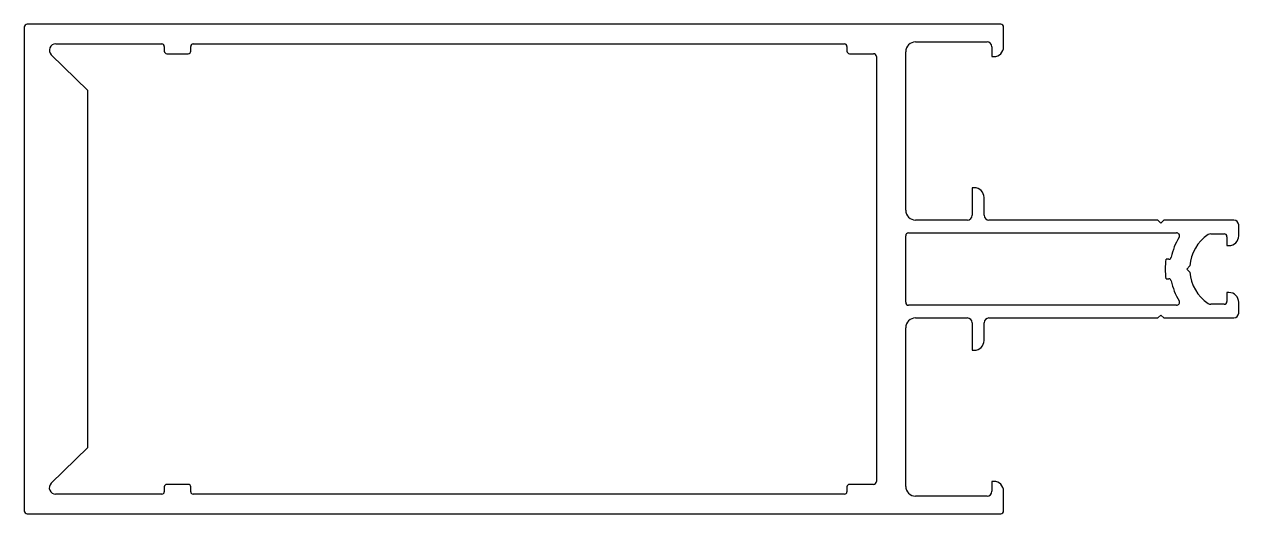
# Model space of a CAD drawing. Extents: x 601 to 725, y 523 to 573.
import ezdxf

# ---------------------------------------------------------------- set-up
doc = ezdxf.new("R2010")
doc.units = 0
doc.layers.get('0').update_dxf_attribs({"linetype": 'CONTINUOUS'})

msp = doc.modelspace()

# ---------------------------------------------------------------- linework, layer by layer
for p, q in [((601.24, 573.08), (601.24, 523.68)), ((700.94, 573.38), (601.54, 573.38)), ((701.24, 571.08), (701.24, 573.08)), ((604.45, 571.38), (615.29, 571.38)), ((615.54, 571.13), (615.54, 570.63)), ((618.24, 570.63), (618.24, 571.13)), ((618.49, 571.38), (684.99, 571.38)), ((685.24, 571.13), (685.24, 570.63)), ((691.24, 554.38), (691.24, 570.58)), ((692.24, 571.58), (699.54, 571.58)), ((700.04, 571.08), (700.04, 570.08)), ((607.74, 566.61), (603.99, 570.27)), ((615.79, 570.38), (617.99, 570.38)), ((685.49, 570.38), (687.94, 570.38)), ((688.24, 570.08), (688.24, 526.68)), ((700.04, 570.08), (700.24, 570.08)), ((607.74, 530.15), (607.74, 566.61)), ((698.24, 556.68), (698.04, 556.68)), ((698.04, 556.68), (698.04, 553.88)), ((699.24, 553.88), (699.24, 555.68)), ((697.54, 553.38), (692.24, 553.38)), ((716.99, 553.38), (699.74, 553.38)), ((717.29, 553.08), (716.99, 553.38)), ((717.59, 553.38), (717.29, 553.08)), ((724.74, 553.38), (717.59, 553.38)), ((691.54, 552.08), (718.89, 552.08)), ((722.39, 551.98), (723.74, 551.98)), ((725.24, 551.78), (725.24, 552.88)), ((691.24, 544.98), (691.24, 551.78)), ((724.04, 551.68), (724.04, 550.78)), ((724.04, 550.78), (724.24, 550.78)), ((718.11, 549.38), (717.82, 549.38)), ((719.94, 548.38), (720.25, 548.69)), ((720.25, 548.07), (719.94, 548.38)), ((717.82, 547.38), (718.11, 547.38)), ((724.04, 545.98), (724.04, 545.08)), ((724.24, 545.98), (724.04, 545.98)), ((718.89, 544.68), (691.54, 544.68)), ((723.74, 544.78), (722.39, 544.78)), ((725.24, 543.88), (725.24, 544.98)), ((692.24, 543.38), (697.54, 543.38)), ((699.74, 543.38), (716.99, 543.38)), ((716.99, 543.38), (717.29, 543.68)), ((717.29, 543.68), (717.59, 543.38)), ((717.59, 543.38), (724.74, 543.38)), ((691.24, 526.18), (691.24, 542.38)), ((698.04, 542.88), (698.04, 540.08)), ((699.24, 541.08), (699.24, 542.88)), ((698.04, 540.08), (698.24, 540.08)), ((603.99, 526.5), (607.74, 530.15)), ((615.54, 526.13), (615.54, 525.63)), ((617.99, 526.38), (615.79, 526.38)), ((618.24, 525.63), (618.24, 526.13)), ((685.24, 526.13), (685.24, 525.63)), ((687.94, 526.38), (685.49, 526.38)), ((700.24, 526.68), (700.04, 526.68)), ((700.04, 526.68), (700.04, 525.68)), ((615.29, 525.38), (604.44, 525.38)), ((684.99, 525.38), (618.49, 525.38)), ((699.54, 525.18), (692.24, 525.18)), ((701.24, 523.68), (701.24, 525.68)), ((601.54, 523.38), (700.94, 523.38))]:
    msp.add_line(p, q)
for centre, radius, start, end in [((601.54, 573.08), 0.3, 90, 180), ((700.94, 573.08), 0.3, 0, 90), ((604.45, 570.73), 0.65, 90.0013, 225.7266), ((615.29, 571.13), 0.25, 359.9952, 90.0013), ((615.79, 570.63), 0.25, 179.9952, 270), ((617.99, 570.63), 0.25, 270, 0), ((618.49, 571.13), 0.25, 90, 180), ((684.99, 571.13), 0.25, 0, 90), ((685.49, 570.63), 0.25, 180, 270), ((692.24, 570.58), 1, 90, 180), ((699.54, 571.08), 0.5, 360, 90), ((700.24, 571.08), 1, 270, 0), ((687.94, 570.08), 0.3, 0, 90), ((698.24, 555.68), 1, 0, 90), ((692.24, 554.38), 1, 180, 270), ((697.54, 553.88), 0.5, 270, 360), ((699.74, 553.88), 0.5, 180, 270), ((724.74, 552.88), 0.5, 0, 90), ((691.54, 551.78), 0.3, 90, 180), ((718.89, 551.78), 0.3, 328.676, 90), ((724.48, 548.38), 4.24, 124.0164, 175.7875), ((722.39, 551.48), 0.5, 90, 124.0164), ((723.74, 551.68), 0.3, 360, 90), ((724.48, 548.38), 6.24, 148.676, 168.8952), ((724.24, 551.78), 1, 270, 360), ((724.48, 548.38), 6.74, 171.4676, 188.5324), ((718.11, 549.63), 0.25, 270, 348.8952), ((718.11, 547.13), 0.25, 11.1048, 90), ((724.48, 548.38), 6.24, 191.1048, 211.324), ((724.48, 548.38), 4.24, 184.2125, 235.9836), ((724.24, 544.98), 1, 0, 90), ((691.54, 544.98), 0.3, 180, 270), ((718.89, 544.98), 0.3, 270, 31.324), ((722.39, 545.28), 0.5, 235.9836, 270), ((723.74, 545.08), 0.3, 270, 0), ((692.24, 542.38), 1, 90, 180), ((697.54, 542.88), 0.5, 0, 90), ((699.74, 542.88), 0.5, 90, 180), ((724.74, 543.88), 0.5, 270, 360), ((698.24, 541.08), 1, 270, 0), ((604.44, 526.03), 0.65, 134.2734, 270.0006), ((615.79, 526.13), 0.25, 90, 180.0048), ((617.99, 526.13), 0.25, 0, 90), ((685.49, 526.13), 0.25, 90, 180), ((687.94, 526.68), 0.3, 270, 360), ((692.24, 526.18), 1, 180, 270), ((700.24, 525.68), 1, 0, 90), ((615.29, 525.63), 0.25, 270.0006, 0.0048), ((618.49, 525.63), 0.25, 180, 270), ((684.99, 525.63), 0.25, 270, 0), ((699.54, 525.68), 0.5, 270, 0), ((601.54, 523.68), 0.3, 180, 270), ((700.94, 523.68), 0.3, 270, 0)]:
    msp.add_arc(centre, radius, start, end)

doc.saveas('drawing.dxf')
